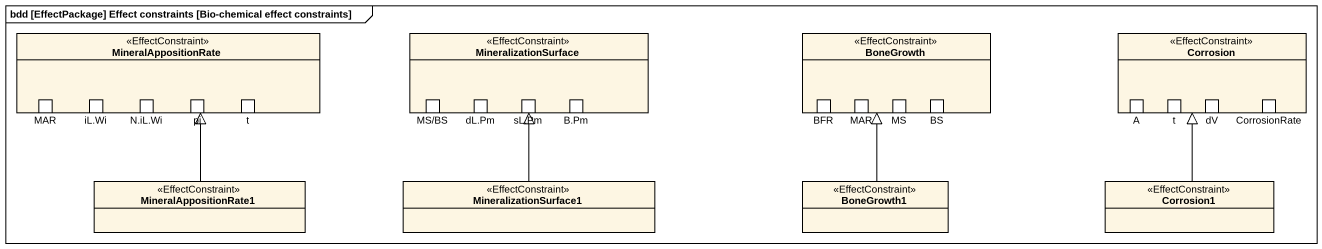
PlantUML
@startuml
mainframe bdd [EffectPackage] Effect constraints [Bio-chemical effect constraints]
allowmixing
hide circle
hide empty members
rectangle MineralAppositionRate <<EffectConstraint>> {
  port MAR
  port "iL.Wi" as iL_Wi
  port "N.iL.Wi" as N_iL_Wi
  port pi
  port t
}
rectangle MineralizationSurface <<EffectConstraint>> {
  port "MS/BS" as MS_BS
  port "dL.Pm" as dL_Pm
  port "sL.Pm" as sL_Pm
  port "B.Pm" as B_Pm
}
rectangle BoneGrowth <<EffectConstraint>> {
  port BFR
  port "MAR" as MAR_2
  port MS
  port BS
}
rectangle Corrosion <<EffectConstraint>> {
  port A
  port "t" as t_2
  port dV
  port CorrosionRate
}
class MineralAppositionRate1 <<EffectConstraint>>
class MineralizationSurface1 <<EffectConstraint>>
class BoneGrowth1 <<EffectConstraint>>
class Corrosion1 <<EffectConstraint>>
MineralAppositionRate1 -up-|> MineralAppositionRate
MineralizationSurface1 -up-|> MineralizationSurface
BoneGrowth1 -up-|> BoneGrowth
Corrosion1 -up-|> Corrosion
@enduml
